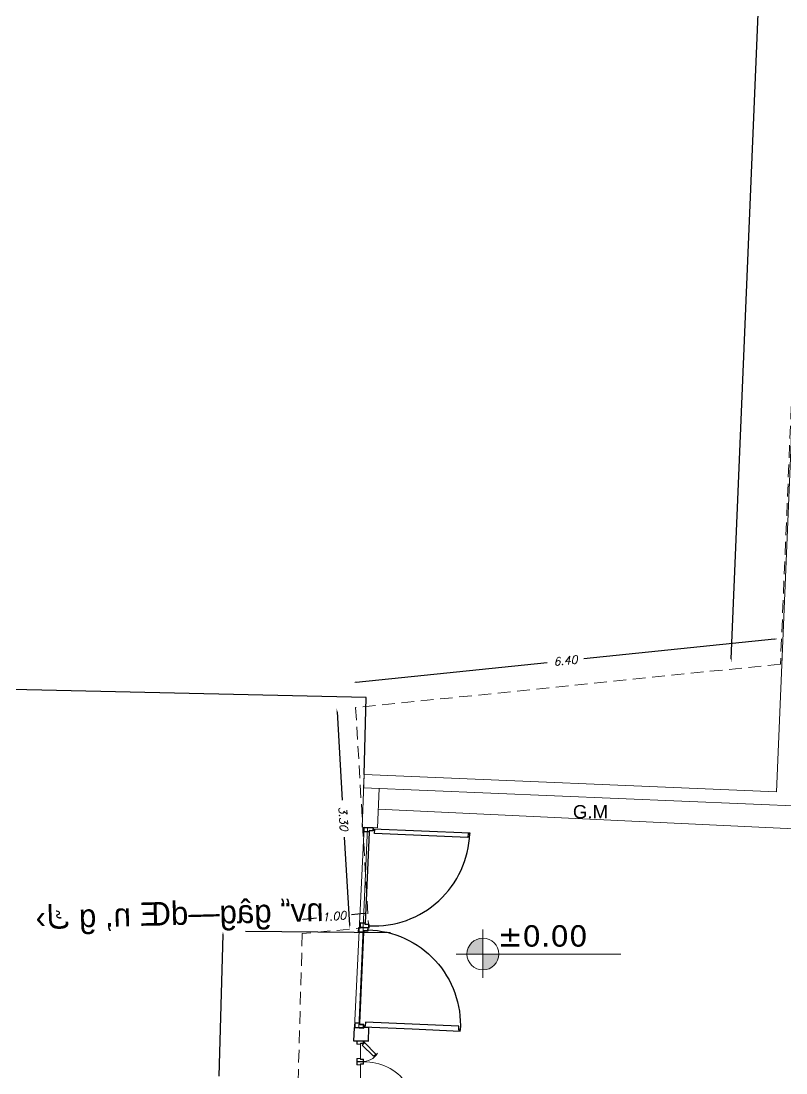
# Model space of a CAD drawing. Header units: inches. Extents: x 70 to 1974, y -315 to 363.
# Drawn here: x 1102.8 to 1114.26, y 213.35 to 229.12 of the extents above; entities that cross this region are included whole.
import ezdxf

# ---------------------------------------------------------------- set-up
doc = ezdxf.new("R2010")
doc.units = ezdxf.units.IN
doc.header["$MEASUREMENT"] = 0
doc.linetypes.add('DASHED2', pattern=[9.525, 6.35, -3.175])
doc.layers.add('elev', color=8, linetype='Continuous')
doc.layers.add('TEXT', color=252, linetype='Continuous')
for name, color, linetype, lineweight in [('FURN', 155, 'Continuous', 13), ('hidden line', 252, 'Continuous', 5), ('wall 2', 156, 'Continuous', 18)]:
    doc.layers.add(name, color=color, linetype=linetype, lineweight=lineweight)
doc.layers.add('PDF_stair-open-win', color=7, linetype='Continuous', true_color=0x6d6d6d)
doc.styles.add('dimention-1', font='arial.ttf', dxfattribs={"height": 1})
doc.styles.add('FARSI', font='kamran.shx', dxfattribs={"height": 0.35})
doc.styles.add('STYLE3', font='italict.shx')
doc.styles.add('STYLE7', font='verdana.ttf')
doc.dimstyles.new('mo', dxfattribs={"dimscale": 0.08, "dimtxt": 1.5, "dimasz": 0.6, "dimexe": 1, "dimexo": 1, "dimgap": 1, "dimtad": 0, "dimzin": 1, "dimdsep": 46, "dimtxsty": 'STYLE3', "dimcen": 2.5, "dimse1": 1, "dimse2": 1, "dimclrd": 1, "dimclre": 2, "dimclrt": 1, "dimadec": 0, "dimazin": 0, "dimtm": 1e-09, "dimtfac": 1, "dimtix": 1, "dimtmove": 0, "dimatfit": 1, "dimfxl": 0, "dimtolj": 1, "dimtzin": 0, "dimarcsym": 0})

# ---------------------------------------------------------------- blocks, each defined once
blk = doc.blocks.new('DBLDR120K')
at = {"linetype": 'Continuous'}
for p, q in [((-1.18, -0.096), (-1.186, -0.102)), ((-1.186, -0.102), (-0.995, -0.293)), ((-1.169, -0.107), (-1.18, -0.096)), ((-1.14, -0.078), (-1.169, -0.107)), ((-0.403, -0.42), (-0.06, -0.078)), ((-0.014, -0.102), (-0.368, -0.455)), ((-0.06, -0.078), (-0.031, -0.107)), ((-0.031, -0.107), (-0.02, -0.096)), ((-0.02, -0.096), (-0.014, -0.102)), ((-1, -0.276), (-0.971, -0.247)), ((-0.989, -0.287), (-1, -0.276)), ((-0.995, -0.293), (-0.989, -0.287)), ((-0.639, -0.657), (-0.403, -0.42)), ((-0.368, -0.455), (-0.615, -0.703)), ((-0.61, -0.686), (-0.639, -0.657)), ((-0.621, -0.697), (-0.61, -0.686)), ((-0.615, -0.703), (-0.621, -0.697))]:
    blk.add_line(p, q, dxfattribs=at)
for p, q in [((-1.152, -0.055), (-0.938, -0.055)), ((-1.14, -0.078), (-0.971, -0.247)), ((-0.048, -0.055), (-0.842, -0.055))]:
    blk.add_line(p, q)
for points in [[(-1.152, -0.055), (-1.152, 0), (-1.2, 0), (-1.2, -0.096), (-1.164, -0.096), (-1.164, -0.055)], [(-0.938, -0.055), (-0.938, 0), (-0.89, 0), (-0.89, -0.096), (-0.926, -0.096), (-0.926, -0.055)], [(-0.842, -0.055), (-0.842, 0), (-0.89, 0), (-0.89, -0.096), (-0.854, -0.096), (-0.854, -0.055)], [(-0.048, -0.055), (-0.048, 0), (0, 0), (0, -0.096), (-0.036, -0.096), (-0.036, -0.055)], [(-1.154, -0.053), (-1.154, -0.002), (-1.198, -0.002), (-1.198, -0.094), (-1.166, -0.094), (-1.166, -0.053)], [(-0.936, -0.053), (-0.936, -0.002), (-0.892, -0.002), (-0.892, -0.094), (-0.924, -0.094), (-0.924, -0.053)], [(-0.844, -0.053), (-0.844, -0.002), (-0.888, -0.002), (-0.888, -0.094), (-0.856, -0.094), (-0.856, -0.053)], [(-0.046, -0.053), (-0.046, -0.002), (-0.002, -0.002), (-0.002, -0.094), (-0.034, -0.094), (-0.034, -0.053)]]:
    blk.add_lwpolyline(points, close=True, dxfattribs=at)
for centre, radius, start, end in [((-1.665, -0.111), 0.776, 8.0415, 8.1907), ((-0.114, -0.111), 0.776, 171.8093, 171.9585), ((-1.154, -0.082), 0.264, 300.4974, 3.1415), ((-0.114, -0.111), 0.776, 178.9285, 233.9661)]:
    blk.add_arc(centre, radius, start, end)
blk = doc.blocks.new('DR100K')
at = {"color": 0}
blk.add_line((-0.046, -0.052), (-0.954, -0.052), dxfattribs=at)
at = {"color": 0, "linetype": 'Continuous'}
for p, q in [((-0.019, -0.107), (-0.019, -0.092)), ((-0.019, -0.092), (-0.011, -0.092)), ((-0.011, -0.092), (-0.011, -0.573)), ((-0.059, -0.573), (-0.059, -0.107)), ((-0.059, -0.107), (-0.02, -0.107)), ((-0.059, -1.039), (-0.059, -0.573)), ((-0.011, -0.573), (-0.011, -1.054)), ((-0.02, -1.039), (-0.059, -1.039)), ((-0.019, -1.054), (-0.019, -1.039)), ((-0.011, -1.054), (-0.019, -1.054))]:
    blk.add_line(p, q, dxfattribs=at)
for points in [[(-0.954, -0.052), (-0.954, 0), (-1, 0), (-1, -0.092), (-0.966, -0.092), (-0.966, -0.052)], [(-0.046, -0.052), (-0.046, 0), (0, 0), (0, -0.092), (-0.034, -0.092), (-0.034, -0.052)], [(-0.956, -0.051), (-0.956, -0.002), (-0.998, -0.002), (-0.998, -0.09), (-0.968, -0.09), (-0.968, -0.051)], [(-0.044, -0.051), (-0.044, -0.002), (-0.002, -0.002), (-0.002, -0.09), (-0.032, -0.09), (-0.032, -0.051)]]:
    blk.add_lwpolyline(points, close=True, dxfattribs=at)
blk.add_arc((-0.029, -0.103), 0.951, 179.3821, 270.6161, dxfattribs=at)
blk = doc.blocks.new('cod')
at = {"layer": 'wall 2'}
h = blk.add_hatch(color=256, dxfattribs=at)
h.dxf.hatch_style = 1
h.paths.add_polyline_path([(120.612, 30.988, 0.414214), (120.442, 30.818), (120.612, 30.818)])
h.paths.add_polyline_path([(120.612, 30.648, 0.414214), (120.782, 30.818), (120.612, 30.818)])
for p, q in [((120.612, 30.562), (120.612, 31.081)), ((120.326, 30.818), (122.09, 30.818))]:
    blk.add_line(p, q, dxfattribs=at)
blk.add_circle((120.612, 30.818), 0.17, dxfattribs=at)
blk = doc.blocks.new('*D278')
at = {"color": 1, "lineweight": -2, "transparency": 16777216}
for p, q in [((1114.693, 249.446), (1114.081, 234.83)), ((1113.441, 219.557), (1114.053, 234.173))]:
    blk.add_line(p, q, dxfattribs=at)
at = {"color": 1, "transparency": 16777216}
for points in [[(1114.685, 249.446), (1114.701, 249.445), (1114.695, 249.494)], [(1113.433, 219.557), (1113.449, 219.557), (1113.439, 219.509)]]:
    blk.add_solid(points, dxfattribs=at)
at = {"layer": 'Defpoints', "color": 0, "transparency": 16777216}
for p in [(1115.434, 249.463), (1113.439, 219.509), (1114.178, 219.478)]:
    blk.add_point(p, dxfattribs=at)
at = {"color": 1, "transparency": 16777216, "insert": (1114.067, 234.501), "char_height": 0.12, "attachment_point": 5, "rotation": 87.6009, "style": 'STYLE3'}
blk.add_mtext('\\A1;30.01', dxfattribs=at)
blk = doc.blocks.new('*D279')
at = {"color": 1, "lineweight": -2, "transparency": 16777216}
for p, q in [((1114.091, 219.851), (1111.229, 219.558)), ((1107.82, 219.209), (1110.683, 219.502))]:
    blk.add_line(p, q, dxfattribs=at)
at = {"color": 1, "transparency": 16777216}
for points in [[(1114.091, 219.859), (1114.092, 219.844), (1114.139, 219.856)], [(1107.819, 219.217), (1107.821, 219.201), (1107.773, 219.204)]]:
    blk.add_solid(points, dxfattribs=at)
at = {"layer": 'Defpoints', "color": 0, "transparency": 16777216}
for p in [(1114.178, 219.478), (1107.773, 219.204), (1107.811, 218.826)]:
    blk.add_point(p, dxfattribs=at)
at = {"color": 1, "transparency": 16777216, "insert": (1110.956, 219.53), "char_height": 0.12, "attachment_point": 5, "rotation": 5.8496, "style": 'STYLE3'}
blk.add_mtext('\\A1;6.40', dxfattribs=at)
blk = doc.blocks.new('*D280')
at = {"color": 1, "lineweight": -2, "transparency": 16777216}
for p, q in [((1107.532, 218.761), (1107.611, 217.439)), ((1107.722, 215.563), (1107.644, 216.885))]:
    blk.add_line(p, q, dxfattribs=at)
at = {"color": 1, "transparency": 16777216}
for points in [[(1107.54, 218.762), (1107.524, 218.761), (1107.529, 218.809)], [(1107.73, 215.563), (1107.714, 215.562), (1107.725, 215.515)]]:
    blk.add_solid(points, dxfattribs=at)
at = {"layer": 'Defpoints', "color": 0, "transparency": 16777216}
for p in [(1107.811, 218.826), (1107.725, 215.515), (1108.007, 215.532)]:
    blk.add_point(p, dxfattribs=at)
at = {"color": 1, "transparency": 16777216, "insert": (1107.627, 217.162), "char_height": 0.12, "attachment_point": 5, "rotation": 273.3986, "style": 'STYLE3'}
blk.add_mtext('\\A1;3.30', dxfattribs=at)
blk = doc.blocks.new('*D281')
at = {"color": 1, "lineweight": -2, "transparency": 16777216}
for p, q in [((1107.939, 215.74), (1107.751, 215.722)), ((1107.039, 215.655), (1107.227, 215.673))]:
    blk.add_line(p, q, dxfattribs=at)
at = {"color": 1, "transparency": 16777216}
for points in [[(1107.938, 215.748), (1107.94, 215.732), (1107.987, 215.744)], [(1107.038, 215.663), (1107.04, 215.647), (1106.991, 215.651)]]:
    blk.add_solid(points, dxfattribs=at)
at = {"layer": 'Defpoints', "color": 0, "transparency": 16777216}
for p in [(1106.991, 215.651), (1107.011, 215.438), (1108.007, 215.532)]:
    blk.add_point(p, dxfattribs=at)
at = {"color": 1, "transparency": 16777216, "insert": (1107.489, 215.698), "char_height": 0.12, "attachment_point": 5, "rotation": 5.3778, "style": 'STYLE3'}
blk.add_mtext('\\A1;1.00', dxfattribs=at)
blk = doc.blocks.new('*D247')
at = {"color": 1, "lineweight": -2, "transparency": 16777216}
for p, q in [((1105.822, 215.423), (1105.762, 213.299)), ((1105.687, 210.621), (1105.746, 212.745))]:
    blk.add_line(p, q, dxfattribs=at)
at = {"color": 1, "transparency": 16777216}
for points in [[(1105.814, 215.424), (1105.83, 215.423), (1105.823, 215.471)], [(1105.679, 210.622), (1105.695, 210.621), (1105.685, 210.573)]]:
    blk.add_solid(points, dxfattribs=at)
at = {"layer": 'Defpoints', "color": 0, "transparency": 16777216}
for p in [(1105.823, 215.471), (1107.011, 215.438), (1106.874, 210.54)]:
    blk.add_point(p, dxfattribs=at)
at = {"color": 1, "transparency": 16777216, "insert": (1105.754, 213.022), "char_height": 0.12, "attachment_point": 5, "rotation": 88.3913, "style": 'STYLE3'}
blk.add_mtext('\\A1;4.90', dxfattribs=at)

msp = doc.modelspace()

# ---------------------------------------------------------------- linework, layer by layer
msp.add_line((1107.92368, 215.52829), (1107.87373, 215.5304))
at = {"layer": 'elev'}
for p, q in [((1107.96878, 218.97955), (1097.69216, 219.20668)), ((1107.93762, 217.82426), (1107.96878, 218.97955)), ((1108.33148, 215.44892), (1106.15937, 215.4697)), ((1107.78553, 213.82813), (1107.794, 214.02813)), ((1108.01033, 214.02751), (1107.794, 214.02813)), ((1108.00187, 213.82751), (1108.01033, 214.02751)), ((1108.01033, 213.82751), (1107.78553, 213.82813))]:
    msp.add_line(p, q, dxfattribs=at)
at = {"layer": 'hidden line', "color": 251, "linetype": 'DASHED2', "ltscale": 0.03, "true_color": 0x636466}
msp.add_lwpolyline([(1106.34103, 184.79525), (1117.05695, 184.52711), (1124.40853, 184.49491), (1124.63153, 198.64355), (1124.64913, 199.76046), (1123.8963, 238.62692), (1125.79402, 238.70254), (1125.52937, 249.15004), (1115.43421, 249.46262), (1114.17795, 219.47823), (1107.81127, 218.82596), (1108.0069, 215.53176), (1107.0113, 215.43804), (1106.63676, 202.10177), (1106.25106, 184.7975)], dxfattribs=at)
at = {"layer": 'PDF_stair-open-win', "lineweight": 9}
for p, q in [((1114.59202, 228.8817), (1114.11779, 217.56281)), ((1107.90747, 217.03213), (1107.9376, 217.82375)), ((1107.93762, 217.82426), (1107.92916, 217.62444)), ((1107.93762, 217.82426), (1107.92916, 217.62444)), ((1107.93762, 217.82426), (1114.11779, 217.56281)), ((1107.92916, 217.62444), (1118.86953, 217.16162)), ((1108.13713, 217.02483), (1108.16207, 217.61458)), ((1114.3822, 217.01026), (1108.149, 217.30564)), ((1107.9373, 217.03329), (1107.794, 214.02813)), ((1107.98726, 217.03117), (1107.8601, 214.0254)), ((1108.13713, 217.02483), (1107.9373, 217.03329))]:
    msp.add_line(p, q, dxfattribs=at)

# ---------------------------------------------------------------- block references
at = {"layer": 'elev', "yscale": 1.504230413225155, "zscale": 1.504230413225155}
for p, xscale, rotation in [((1107.9373, 217.03329), 1.504230413225155, 87.57759615473616), ((1107.794, 214.02813), -1.504230413225155, 87.57759615441266)]:
    msp.add_blockref('DR100K', p, dxfattribs=dict(at, xscale=xscale, rotation=rotation))
at = {"layer": 'FURN', "linetype": 'ByBlock', "xscale": -1, "rotation": 90.00000004093269}
msp.add_blockref('DBLDR120K', (1107.83139, 212.62751), dxfattribs=at)
at = {"layer": 'wall 2', "xscale": 1.400000000000091, "yscale": 1.400000000000091, "zscale": 1.400000000000091}
msp.add_blockref('cod', (940.86078, 171.98607), dxfattribs=at)

# ---------------------------------------------------------------- texts
at = {"insert": (1111.06695, 217.36477), "char_height": 0.2, "attachment_point": 1, "style": 'dimention-1'}
msp.add_mtext_dynamic_manual_height_columns('G.M', width=0.1986481, gutter_width=0.35, heights=[0], dxfattribs=at)
at = {"layer": 'elev', "style": 'FARSI', "text_generation_flag": 2}
msp.add_text('nv“ gâg—dŒ n, g\xa0ك›', height=0.35, rotation=1.515468, dxfattribs=at).set_placement((1107.33525, 215.62619))
at = {"layer": 'TEXT', "linetype": 'Continuous', "ltscale": 0.03, "insert": (1109.94235, 215.56389), "char_height": 0.32, "attachment_point": 1, "style": 'STYLE7'}
msp.add_mtext_dynamic_manual_height_columns('%%P0.00', width=1.3677672, gutter_width=2.5, heights=[0], dxfattribs=at)

# ---------------------------------------------------------------- dimensions: what is measured, and where the dimension line sits
for p1, p2, distance, picture, middle in [((1115.43421, 249.46262), (1114.17795, 219.47823), -0.73963, '*D278', (1114.0671, 234.50139)), ((1114.17795, 219.47823), (1107.81127, 218.82596), -0.38012, '*D279', (1110.95587, 219.53024)), ((1107.81127, 218.82596), (1108.0069, 215.53176), -0.28236, '*D280', (1107.62722, 217.16212)), ((1108.0069, 215.53176), (1107.0113, 215.43804), -0.21367, '*D281', (1107.48908, 215.69763))]:
    dim = msp.add_aligned_dim(p1=p1, p2=p2, distance=distance, dimstyle='mo', override={"dimfxl": 150, "dimfxlon": 1, "dimarcsym": 1})
    dim.commit()
    dim.dimension.update_dxf_attribs({"geometry": picture, "text_midpoint": middle})
at = {"color": 1}
dim = msp.add_aligned_dim(p1=(1106.87374, 210.53997), p2=(1107.0113, 215.43804), distance=1.18874, dimstyle='mo', dxfattribs=at)
dim.commit()
dim.dimension.update_dxf_attribs({"geometry": '*D247', "text_midpoint": (1105.75425, 213.02238)})

doc.saveas('drawing.dxf')
